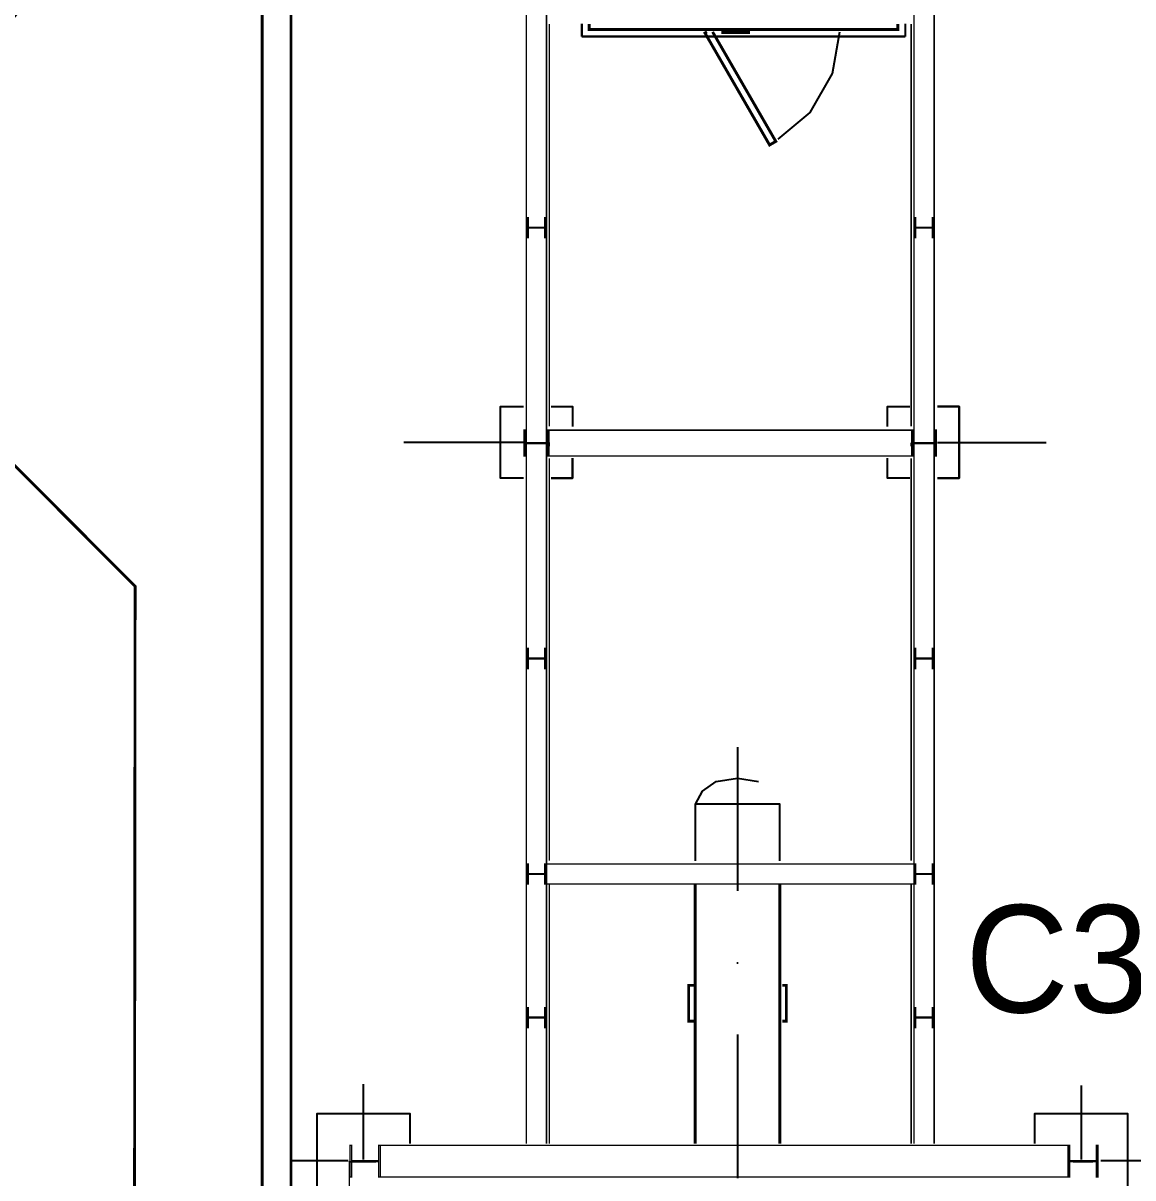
# Model space of a CAD drawing. Extents: x -57244 to 324435, y 15553 to 159369.
# Drawn here: x 174480 to 182210, y 123362 to 131402 of the extents above; entities that cross this region are included whole.
import ezdxf

# ---------------------------------------------------------------- set-up
doc = ezdxf.new("R2010")
doc.units = 0
doc.header["$LTSCALE"] = 2000
doc.header["$MEASUREMENT"] = 0
doc.linetypes.add('DASHDOT', pattern=[1, 0.5, -0.25, 0, -0.25])
doc.layers.add('BASE', color=253, linetype='CONTINUOUS')
doc.styles.add('TXT', font='TXT', dxfattribs={"height": 0.2})

msp = doc.modelspace()

# ---------------------------------------------------------------- linework, layer by layer
at = {"layer": 'BASE', "linetype": 'Continuous'}
for p, q in [((178372.6440535436, 131396.3737172004, 2650), (178372.6440535436, 131307.8737172005, 2650)), ((178372.6440535436, 131307.8737172005, 2709.999999999996), (178372.6440535436, 131396.3737172004, 2727.780000000002)), ((180622.6440535436, 131396.3737172004, 2650), (180622.6440535436, 131307.8737172005, 2650)), ((180622.6440535436, 131396.3737172004, 2727.780000000002), (180622.6440535436, 131307.8737172005, 2709.999999999996)), ((178372.6440535436, 131307.8737172005, 2709.999999999996), (180622.6440535436, 131307.8737172005, 2709.999999999996)), ((180622.6440535436, 131307.8737172005, 2650), (178372.6440535436, 131307.8737172005, 2650)), ((177964.564053544, 128232.8737172005), (177805.5840535424, 128232.8737172005)), ((178158.7640535421, 128232.8737172005), (178305.5840535424, 128232.8737172005)), ((180655.6640535404, 128232.8737172005), (180500.5840535435, 128232.8737172005)), ((180849.8640535384, 128232.8737172005), (181000.5840535435, 128232.8737172005))]:
    msp.add_line(p, q, dxfattribs=at)
at = {"layer": 'BASE', "linetype": 'DASHDOT'}
for p, q in [((177964.564053544, 128482.8737172005, 150), (177132.824053544, 128482.8737172005, 150)), ((180849.8640535384, 128482.8737172005, 150), (181605.064053541, 128482.8737172005, 150)), ((179455.6240535385, 126360.0337172005, 1660.639999999999), (179455.6240535385, 117194.8337172003, 778.760000000002)), ((176850.5840535435, 123489.5137172005, 150), (176850.5840535435, 124014.0937172001, 150)), ((181850.5840535435, 124004.7337172005, 150), (181850.5840535435, 123489.5137172005, 150)), ((176355.4440535415, 123482.8737172005, 150), (176743.8440535436, 123482.8737172005, 150)), ((181987.3440535433, 123482.8737172005, 150), (182699.5240535397, 123482.8737172005, 150))]:
    msp.add_line(p, q, dxfattribs=at)
at = {"layer": 'BASE', "linetype": 'Continuous', "extrusion": (-4.641179601822e-06, -2.505971003315237e-06, 0.9999999999860899), "const_width": 20, "elevation": 1800.868325062604}
msp.add_lwpolyline([(172390.3724150909, 134364.9182305349), (171218.2324151036, 133121.0582305526), (173747.992415076, 130737.1582305307), (176079.772415144, 133211.5782305465), (174855.872415157, 134364.9182305564)], dxfattribs=at)
at = {"layer": 'BASE', "linetype": 'Continuous'}
for points, const_width, elevation in [([(176345.5640535412, 134364.9137172003), (176345.5640535412, 115142.4137172003), (176145.5640535412, 115225.3137172003), (176145.5640535412, 134364.9137172003)], 20, 500.0599999999977), ([(176345.5640535412, 115142.4137172003), (176145.5640535412, 115225.3137172003), (176145.5640535412, 134364.9137172003)], 20, -100), ([(177992.3040535412, 128480.8737172004), (178125.5840535412, 128480.8737172004), (178125.5840535412, 134391.8737172004)], 10, 3866.999999999996), ([(178125.5840535412, 128480.8737172004), (178125.5840535412, 134391.8737172004), (178058.3440535412, 134391.8737172004)], 10, 3875.5), ([(180825.5840535412, 134391.8737172004), (180825.5840535412, 128480.8737172004)], 10, 4616.999999999996), ([(180825.5840535412, 128480.8737172004), (180825.5840535412, 134391.8737172004)], 10, 4741.499999999996), ([(173042.4640535412, 115749.1337172003), (175251.5640535412, 117954.3537172003), (175259.9040535412, 127481.3337172003), (168529.1640535412, 134223.8137172003), (165563.2840535412, 134226.4137172003)], 20, 1200.00000000016), ([(175259.9040535412, 127481.3337172003), (168529.1640535412, 134223.8137172003)], 20, 500), ([(177985.5840535412, 130036.9537172003), (177985.5840535412, 131424.1137172004)], 10, 3991.499999999996), ([(178145.5840535412, 128594.2937172003), (178145.5840535412, 131396.3737172004)], 10, 3088.5), ([(178145.5840535412, 128594.2937172003), (178145.5840535412, 131396.3737172004)], 10, 3250), ([(180572.6440535412, 131396.3737172004), (180572.6440535412, 131357.8737172002), (178422.6440535412, 131357.8737172002), (178422.6440535412, 131396.3737172004)], 20, 2650), ([(179296.2440535411, 131357.8737172002), (180572.6440535412, 131357.8737172002), (180572.6440535412, 131396.3737172004)], 20, 400.0000000000073), ([(180665.5840535412, 128594.2937172003), (180665.5840535412, 131396.3737172004)], 10, 3250), ([(180665.5840535412, 131396.3737172004), (180665.5840535412, 128594.2937172003)], 10, 3078.999999999996), ([(178422.6440535412, 131357.8737172002), (179240.7440535411, 131357.8737172002)], 20, 400), ([(179243.1840535443, 131340.8737172004), (179229.3440535444, 131332.8737172002), (179679.3440535444, 130553.4537172003), (179722.6440535444, 130578.4537172003), (179282.4440535443, 131340.8737172004)], 20, 2500.000000019281), ([(179342.6240535411, 131336.8737172004), (179542.6240535411, 131336.8737172004)], 20, 1650), ([(178020.044053542, 129975.1337172004), (177997.584053542, 129975.1337172004), (177997.584053542, 129907.8737172002), (177989.084053542, 129907.8737172002), (177989.084053542, 130047.8737172004), (177997.584053542, 130047.8737172004), (177997.584053542, 129980.6337172004), (178020.044053542, 129980.6337172004)], 10, 3875.520000005086), ([(178020.0440535412, 129975.1337172004), (177997.5840535412, 129975.1337172004)], 10, 3991.519999999997), ([(177985.5840535412, 128483.3137172003), (177985.5840535412, 129925.9737172003)], 10, 3991.499999999996), ([(180669.5840535412, 128480.8737172004), (180669.5840535412, 128567.8737172002), (178141.5840535412, 128567.8737172002)], 10, 3990.499999999996), ([(178141.5840535412, 128567.8737172002), (178141.5840535412, 128480.8737172004)], 10, 3838.5), ([(180669.5840535412, 128567.8737172002), (180669.5840535412, 128480.8737172004)], 10, 3838.5), ([(177992.3040535412, 128480.8737172004), (178052.8440535411, 128480.8737172004)], 10, 3991.499999999996), ([(178125.5840535412, 128480.8737172004), (178058.3440535412, 128480.8737172004)], 10, 3991.499999999996), ([(178131.0240535412, 128480.8737172004), (178145.5840535412, 128480.8737172004), (178145.5840535412, 128483.3137172003)], 10, 3250), ([(178145.5840535412, 128480.8737172004), (178131.0240535412, 128480.8737172004)], 10, 3078.999999999996), ([(178131.0240535412, 128480.8737172004), (178145.5840535412, 128480.8737172004)], 10, 3240.499999999996), ([(178145.5840535412, 128480.8737172004), (178145.5840535412, 128483.3137172003)], 10, 3088.5), ([(180711.1440535412, 128480.8737172004), (180683.4040535412, 128480.8737172004)], 10, 3088.5), ([(180683.4040535412, 128480.8737172004), (180711.1440535412, 128480.8737172004)], 10, 3250), ([(180752.8440535411, 128480.8737172004), (180711.1440535412, 128480.8737172004)], 10, 4625.5), ([(180758.3440535412, 128480.8737172004), (180825.5840535412, 128480.8737172004)], 10, 4625.5), ([(178052.8440535411, 128474.8737172004), (177985.5840535412, 128474.8737172004), (177985.5840535412, 127040.6737172003)], 10, 3991.499999999996), ([(177985.5840535412, 123600.4937172004), (177985.5840535412, 128474.8737172004), (178125.5840535412, 128474.8737172004), (178125.5840535412, 123600.4937172004)], 10, 4000), ([(177985.5840535412, 127040.6737172003), (177985.5840535412, 128474.8737172004)], 10, 3875.5), ([(178058.3440535412, 128474.8737172004), (178125.5840535412, 128474.8737172004), (178125.5840535412, 123600.4937172004)], 10, 3875.5), ([(178145.5840535412, 128455.5737172003), (178145.5840535412, 128474.8737172004), (178103.2840535412, 128474.8737172004)], 10, 3078.999999999996), ([(178145.5840535412, 128474.8737172004), (178103.2840535412, 128474.8737172004)], 10, 3240.499999999996), ([(178103.2840535412, 128474.8737172004), (178145.5840535412, 128474.8737172004), (178145.5840535412, 128455.5737172003)], 10, 3250), ([(178125.5840535412, 128474.8737172004), (178125.5840535412, 123600.4937172004)], 10, 3991.499999999996), ([(178141.5840535412, 128387.8737172004), (180669.5840535412, 128387.8737172004), (180669.5840535412, 128474.8737172004)], 10, 3990.499999999996), ([(178141.5840535412, 128474.8737172004), (178141.5840535412, 128387.8737172004)], 10, 3838.5), ([(180711.1440535412, 128474.8737172004), (180665.5840535411, 128474.8737172004), (180665.5840535411, 128455.5737172003)], 10, 3240.500000000004), ([(180665.5840535412, 128474.8737172004), (180665.5840535412, 128455.5737172003)], 10, 3088.5), ([(180665.5840535411, 128455.5737172003), (180665.5840535411, 128474.8737172004), (180711.1440535412, 128474.8737172004)], 10, 3250.000000000007), ([(180711.1440535412, 128474.8737172004), (180665.5840535411, 128474.8737172004), (180665.5840535411, 128455.5737172003)], 10, 3079.000000000004), ([(180685.5840535412, 123600.4937172004), (180685.5840535412, 128474.8737172004), (180825.5840535412, 128474.8737172004), (180825.5840535412, 123600.4937172004)], 10, 4616.999999999996), ([(180685.5840535412, 123600.4937172004), (180685.5840535412, 128474.8737172004), (180825.5840535412, 128474.8737172004), (180825.5840535412, 123600.4937172004)], 10, 4750), ([(180752.8440535411, 128474.8737172004), (180685.5840535412, 128474.8737172004), (180685.5840535412, 123600.4937172004)], 10, 4625.5), ([(180685.5840535412, 123600.4937172004), (180685.5840535412, 128474.8737172004), (180752.8440535411, 128474.8737172004)], 10, 4741.499999999996), ([(180825.5840535412, 123600.4937172004), (180825.5840535412, 128474.8737172004), (180758.3440535412, 128474.8737172004)], 10, 4625.5), ([(180825.5840535412, 128474.8737172004), (180825.5840535412, 123600.4937172004)], 10, 4741.499999999996), ([(180669.5840535412, 128387.8737172004), (178141.5840535412, 128387.8737172004)], 10, 3828.999999999996), ([(178145.5840535412, 125570.2737172003), (178145.5840535412, 128372.3537172003)], 10, 3250), ([(178145.5840535412, 128372.3537172003), (178145.5840535412, 125570.2737172003)], 10, 3078.999999999996), ([(180665.5840535412, 125570.2737172003), (180665.5840535412, 128372.3537172003)], 10, 3240.499999999996), ([(180665.5840535412, 125570.2737172003), (180665.5840535412, 128372.3537172003)], 10, 3088.5), ([(180665.5840535412, 125570.2737172003), (180665.5840535412, 128372.3537172003)], 10, 3250), ([(180665.5840535412, 128372.3537172003), (180665.5840535412, 125570.2737172003)], 10, 3078.999999999996), ([(178020.044053542, 126975.1337172004), (177997.584053542, 126975.1337172004), (177997.584053542, 126907.8737172002), (177989.084053542, 126907.8737172002), (177989.084053542, 127047.8737172004), (177997.584053542, 127047.8737172004), (177997.584053542, 126980.6337172004), (178020.044053542, 126980.6337172004)], 10, 3875.520000005086), ([(177997.5840535412, 126975.1337172004), (178020.0440535412, 126975.1337172004)], 10, 3991.519999999997), ([(177985.5840535412, 125542.5337172003), (177985.5840535412, 126929.6937172003)], 10, 3875.5), ([(177985.5840535412, 125542.5337172003), (177985.5840535412, 126929.6937172003)], 10, 3991.499999999996), ([(179608.5040535411, 125964.8937172003), (179608.5040535411, 125964.8737172004)], 20, 1550.139999999999), ([(179645.5040535411, 125964.8737172004), (179645.5040535411, 125964.8937172003)], 20, 1513.139999999999), ([(179715.0240535412, 125964.8737172004), (179715.0240535412, 125964.8937172003)], 20, 1432.900000000001), ([(179731.1240535411, 125964.8937172003), (179731.1240535411, 125964.8737172004)], 20, 1372.819999999996), ([(178020.0440535412, 125475.1337172004), (177997.5840535412, 125475.1337172004), (177997.5840535412, 125407.8737172002), (177989.0840535412, 125407.8737172002), (177989.0840535412, 125547.8737172002), (177997.5840535412, 125547.8737172002), (177997.5840535412, 125480.6337172003), (178020.0440535412, 125480.6337172003)], 10, 3250), ([(178020.044053542, 125475.1337172004), (177997.584053542, 125475.1337172004), (177997.584053542, 125407.8737172002), (177989.084053542, 125407.8737172002), (177989.084053542, 125547.8737172002), (177997.584053542, 125547.8737172002), (177997.584053542, 125480.6337172003), (178020.044053542, 125480.6337172003)], 10, 3875.520000005086), ([(180683.4040535412, 125547.8737172002), (178122.5840535412, 125547.8737172002)], 10, 3875.5), ([(180683.4040535412, 125407.8737172002), (178122.5840535412, 125407.8737172002), (178122.5840535412, 125547.8737172002), (180683.4040535412, 125547.8737172002)], 10, 4000), ([(180683.4040535412, 125547.8737172002), (178122.5840535412, 125547.8737172002), (178122.5840535412, 125480.6337172003)], 10, 3991.499999999996), ([(180683.4040535412, 125407.8737172002), (178122.5840535412, 125407.8737172002), (178122.5840535412, 125547.8737172002)], 10, 3866.999999999996), ([(178125.5840535412, 125407.8737172002), (178125.5840535412, 125547.8737172002)], 10, 4000.02), ([(177985.5840535412, 125431.5537172003), (177985.5840535412, 124543.7737172003)], 10, 3875.5), ([(177985.5840535412, 125431.5537172003), (177985.5840535412, 124543.7737172003)], 10, 3991.499999999996), ([(177997.5840535412, 125475.1337172004), (178020.0440535412, 125475.1337172004)], 10, 3991.519999999997), ([(178122.5840535412, 125480.6337172003), (178122.5840535412, 125475.1337172004)], 10, 3991.519999999997), ([(178122.5840535412, 125475.1337172004), (178122.5840535412, 125480.6337172003)], 10, 3875.52), ([(178122.5840535412, 125475.1337172004), (178122.5840535412, 125407.8737172002)], 10, 3991.499999999996), ([(180683.4040535412, 125407.8737172002), (178122.5840535412, 125407.8737172002)], 10, 3875.5), ([(178145.5840535412, 123600.4937172004), (178145.5840535412, 125403.8137172003)], 10, 3078.999999999996), ([(178145.5840535412, 125403.8137172003), (178145.5840535412, 123600.4937172004)], 10, 3250), ([(179160.6440535412, 123600.4937172004), (179160.6440535412, 125403.8137172003)], 20, 1300), ([(179750.6440535412, 125403.8137172003), (179750.6440535412, 123600.4937172004)], 20, 1300), ([(180665.5840535412, 125403.8137172003), (180665.5840535412, 123600.4937172004)], 10, 3078.999999999996), ([(180665.5840535412, 123600.4937172004), (180665.5840535412, 125403.8137172003)], 10, 3250), ([(180665.5840535412, 123600.4937172004), (180665.5840535412, 125403.8137172003)], 10, 3240.499999999996), ([(180665.5840535412, 123600.4937172004), (180665.5840535412, 125403.8137172003)], 10, 3088.5), ([(179157.5240535412, 124452.8937172003), (179115.6440535412, 124452.8937172003), (179115.6440535412, 124702.8737172004), (179157.5240535412, 124702.8737172004)], 20, 600), ([(179157.5240535412, 124452.8937172003), (179115.6440535412, 124452.8937172003), (179115.6440535412, 124702.8737172004), (179157.5240535412, 124702.8737172004)], 20, 600), ([(179767.8840535411, 124702.8737172004), (179795.6440535412, 124702.8737172004), (179795.6440535412, 124452.8937172003), (179767.8840535411, 124452.8937172003)], 20, 600), ([(179767.8840535411, 124702.8737172004), (179795.6440535412, 124702.8737172004), (179795.6440535412, 124452.8937172003), (179767.8840535411, 124452.8937172003)], 20, 600), ([(178020.044053542, 124475.1337172004), (177997.584053542, 124475.1337172004), (177997.584053542, 124407.8737172002), (177989.084053542, 124407.8737172002), (177989.084053542, 124547.8737172002), (177997.584053542, 124547.8737172002), (177997.584053542, 124480.6337172003), (178020.044053542, 124480.6337172003)], 10, 3875.520000005086), ([(178020.0440535412, 124480.6337172003), (177997.5840535412, 124480.6337172003), (177997.5840535412, 124547.8737172002), (177989.0840535412, 124547.8737172002), (177989.0840535412, 124407.8737172002), (177997.5840535412, 124407.8737172002), (177997.5840535412, 124475.1337172004), (178020.0440535412, 124475.1337172004)], 10, 3250), ([(177997.5840535412, 124475.1337172004), (178020.0440535412, 124475.1337172004)], 10, 3991.519999999997), ([(177985.5840535412, 123600.4937172004), (177985.5840535412, 124432.7937172003)], 10, 3991.499999999996), ([(177985.5840535412, 124432.7937172003), (177985.5840535412, 123600.4937172004)], 10, 3875.5), ([(176967.5840535412, 123587.8737172004), (176967.5840535412, 123367.8737172002)], 10, 7800.02), ([(176967.5840535411, 123481.3737172002), (176967.5840535411, 123587.8737172004), (181757.5840535411, 123587.8737172004), (181757.5840535411, 123481.3737172002)], 10, 7601.000000000004), ([(176967.5840535412, 123587.8737172004), (176967.5840535412, 123481.3737172002)], 10, 7789.02), ([(176967.5840535412, 123367.8737172002), (176967.5840535412, 123587.8737172004)], 10, 7590.019999999997), ([(181757.5840535412, 123587.8737172004), (181757.5840535412, 123367.8737172002)], 10, 7800.02), ([(176859.0840535412, 123473.8737172004), (176752.5840535412, 123473.8737172004), (176752.5840535412, 120480.8937172004), (176859.0840535412, 120480.8937172004)], 10, 6851), ([(176752.5840535412, 120480.8937172004), (176752.5840535412, 123473.8737172004), (176859.0840535412, 123473.8737172004)], 10, 7039), ([(176965.8040535412, 120480.8937172004), (176752.5840535412, 120480.8937172004), (176752.5840535412, 123473.8737172004), (176938.0640535412, 123473.8737172004)], 10, 7050), ([(176938.0640535412, 123473.8737172004), (176866.0840535412, 123473.8737172004)], 10, 6851), ([(176967.5840535412, 123367.8737172002), (176967.5840535412, 123474.3737172004)], 10, 7789.02), ([(176967.5840535412, 123474.3737172004), (176967.5840535412, 123367.8737172002)], 10, 7601), ([(181757.5840535412, 123474.3737172004), (181757.5840535412, 123378.5537172003)], 10, 7789), ([(181793.1440535412, 123473.8737172004), (181859.0840535412, 123473.8737172004)], 10, 7039), ([(181931.8640535411, 123473.8737172004), (181793.1440535412, 123473.8737172004)], 10, 7050), ([(181793.1440535412, 123473.8737172004), (181859.0840535412, 123473.8737172004)], 10, 6851), ([(181931.8640535411, 123473.8737172004), (181866.0840535412, 123473.8737172004)], 10, 6851), ([(176967.5840535412, 123367.8737172002), (181737.6440535412, 123367.8737172002)], 10, 7789)]:
    msp.add_lwpolyline(points, dxfattribs=dict(at, const_width=const_width, elevation=elevation))
at = {"layer": 'BASE', "linetype": 'Continuous', "const_width": 10}
for points, elevation in [([(177985.5840535412, 134391.8737172004), (178125.5840535412, 134391.8737172004), (178125.5840535412, 128480.8737172004), (177985.5840535412, 128480.8737172004)], 4000), ([(180825.5840535412, 134391.8737172004), (180825.5840535412, 128480.8737172004), (180685.5840535412, 128480.8737172004), (180685.5840535412, 134391.8737172004)], 4750), ([(178122.0840535412, 130047.8737172004), (178122.0840535412, 129907.8737172002), (178113.5840535412, 129907.8737172002), (178113.5840535412, 129975.1337172004), (177997.5840535412, 129975.1337172004), (177997.5840535412, 129907.8737172002), (177989.0840535412, 129907.8737172002), (177989.0840535412, 130047.8737172004), (177997.5840535412, 130047.8737172004), (177997.5840535412, 129980.6337172004), (178113.5840535412, 129980.6337172004), (178113.5840535412, 130047.8737172004)], 4000), ([(180813.5840535412, 130047.8737172004), (180822.0840535412, 130047.8737172004), (180822.0840535412, 129907.8737172002), (180813.5840535412, 129907.8737172002), (180813.5840535412, 129975.1337172004), (180697.5840535412, 129975.1337172004), (180697.5840535412, 129907.8737172002), (180689.0840535412, 129907.8737172002), (180689.0840535412, 130047.8737172004), (180697.5840535412, 130047.8737172004), (180697.5840535412, 129980.6337172004), (180813.5840535412, 129980.6337172004)], 4750), ([(177979.5840535411, 128567.8737172002), (177979.5840535411, 128480.8737172004), (178131.5840535411, 128480.8737172004), (178131.5840535411, 128567.8737172002), (178141.0840535411, 128567.8737172002), (178141.0840535411, 128387.8737172004), (178131.5840535411, 128387.8737172004), (178131.5840535411, 128474.8737172004), (177979.5840535411, 128474.8737172004), (177979.5840535411, 128387.8737172004), (177970.0840535411, 128387.8737172004), (177970.0840535411, 128567.8737172002)], 4000.000000000007), ([(178141.5840535412, 128387.8737172004), (178141.5840535412, 128567.8737172002), (180669.5840535412, 128567.8737172002), (180669.5840535412, 128387.8737172004)], 4000), ([(180670.0840535412, 128387.8737172004), (180679.5840535412, 128387.8737172004), (180679.5840535412, 128474.8737172004), (180831.5840535412, 128474.8737172004), (180831.5840535412, 128387.8737172004), (180841.0840535412, 128387.8737172004), (180841.0840535412, 128567.8737172002), (180831.5840535412, 128567.8737172002), (180831.5840535412, 128480.8737172004), (180679.5840535412, 128480.8737172004), (180679.5840535412, 128567.8737172002), (180670.0840535412, 128567.8737172002)], 4750), ([(177989.0840535412, 126907.8737172002), (177989.0840535412, 127047.8737172004), (177997.5840535412, 127047.8737172004), (177997.5840535412, 126980.6337172004), (178113.5840535412, 126980.6337172004), (178113.5840535412, 127047.8737172004), (178122.0840535412, 127047.8737172004), (178122.0840535412, 126907.8737172002), (178113.5840535412, 126907.8737172002), (178113.5840535412, 126975.1337172004), (177997.5840535412, 126975.1337172004), (177997.5840535412, 126907.8737172002)], 4000), ([(180813.5840535412, 126907.8737172002), (180822.0840535412, 126907.8737172002), (180822.0840535412, 127047.8737172004), (180813.5840535412, 127047.8737172004), (180813.5840535412, 126980.6337172004), (180697.5840535412, 126980.6337172004), (180697.5840535412, 127047.8737172004), (180689.0840535412, 127047.8737172004), (180689.0840535412, 126907.8737172002), (180697.5840535412, 126907.8737172002), (180697.5840535412, 126975.1337172004), (180813.5840535412, 126975.1337172004)], 4750), ([(178113.5840535412, 125475.1337172004), (178113.5840535412, 125407.8737172002), (178122.0840535412, 125407.8737172002), (178122.0840535412, 125547.8737172002), (178113.5840535412, 125547.8737172002), (178113.5840535412, 125480.6337172003), (177997.5840535412, 125480.6337172003), (177997.5840535412, 125547.8737172002), (177989.0840535412, 125547.8737172002), (177989.0840535412, 125407.8737172002), (177997.5840535412, 125407.8737172002), (177997.5840535412, 125475.1337172004)], 4000), ([(180813.5840535412, 125475.1337172004), (180813.5840535412, 125407.8737172002), (180822.0840535412, 125407.8737172002), (180822.0840535412, 125547.8737172002), (180813.5840535412, 125547.8737172002), (180813.5840535412, 125480.6337172003), (180697.5840535412, 125480.6337172003), (180697.5840535412, 125547.8737172002), (180689.0840535412, 125547.8737172002), (180689.0840535412, 125407.8737172002), (180697.5840535412, 125407.8737172002), (180697.5840535412, 125475.1337172004)], 4750), ([(178122.0840535412, 124407.8737172002), (178122.0840535412, 124547.8737172002), (178113.5840535412, 124547.8737172002), (178113.5840535412, 124480.6337172003), (177997.5840535412, 124480.6337172003), (177997.5840535412, 124547.8737172002), (177989.0840535412, 124547.8737172002), (177989.0840535412, 124407.8737172002), (177997.5840535412, 124407.8737172002), (177997.5840535412, 124475.1337172004), (178113.5840535412, 124475.1337172004), (178113.5840535412, 124407.8737172002)], 4000), ([(180813.5840535412, 124547.8737172002), (180813.5840535412, 124480.6337172003), (180697.5840535412, 124480.6337172003), (180697.5840535412, 124547.8737172002), (180689.0840535412, 124547.8737172002), (180689.0840535412, 124407.8737172002), (180697.5840535412, 124407.8737172002), (180697.5840535412, 124475.1337172004), (180813.5840535412, 124475.1337172004), (180813.5840535412, 124407.8737172002), (180822.0840535412, 124407.8737172002), (180822.0840535412, 124547.8737172002)], 4750), ([(176768.5840535412, 123587.8737172004), (176757.5840535412, 123587.8737172004), (176757.5840535412, 123367.8737172002), (176768.5840535412, 123367.8737172002), (176768.5840535412, 123474.3737172004), (176956.5840535412, 123474.3737172004), (176956.5840535412, 123367.8737172002), (176967.5840535412, 123367.8737172002), (176967.5840535412, 123587.8737172004), (176956.5840535412, 123587.8737172004), (176956.5840535412, 123481.3737172002), (176768.5840535412, 123481.3737172002)], 7800), ([(181757.5840535411, 123587.8737172004), (181757.5840535411, 123367.8737172002), (176967.5840535411, 123367.8737172002), (176967.5840535411, 123587.8737172004)], 7800.000000000007), ([(181768.5840535412, 123474.3737172004), (181768.5840535412, 123367.8737172002), (181757.5840535412, 123367.8737172002), (181757.5840535412, 123587.8737172004), (181768.5840535412, 123587.8737172004), (181768.5840535412, 123481.3737172002), (181956.5840535412, 123481.3737172002), (181956.5840535412, 123587.8737172004), (181967.5840535412, 123587.8737172004), (181967.5840535412, 123367.8737172002), (181956.5840535412, 123367.8737172002), (181956.5840535412, 123474.3737172004)], 7800)]:
    msp.add_lwpolyline(points, close=True, dxfattribs=dict(at, elevation=elevation))
at = {"layer": 'BASE', "linetype": 'Continuous'}
for points, elevation in [([(179740.1240535438, 130593.1537172003), (179962.0640535438, 130779.3737172004), (180118.3640535438, 131050.0737172003), (180169.6240535438, 131340.8737172004)], 400.0000000146902), ([(177964.5640535411, 128232.8737172002), (177805.5840535411, 128232.8737172002), (177805.5840535411, 128732.8737172002), (177964.5640535411, 128732.8737172002)], 150.0000000000073), ([(177964.5640535411, 128232.8737172002), (177805.5840535411, 128232.8737172002), (177805.5840535411, 128732.8737172002), (177964.5640535411, 128732.8737172002)], 150.0000000000073), ([(178158.7640535411, 128732.8737172002), (178305.5840535412, 128732.8737172002), (178305.5840535412, 128594.2937172003)], 150), ([(178158.7640535411, 128732.8737172002), (178305.5840535412, 128732.8737172002), (178305.5840535412, 128594.2937172003)], 150), ([(180500.5840535412, 128594.2937172003), (180500.5840535412, 128732.8737172002), (180655.6640535412, 128732.8737172002)], 150), ([(180500.5840535412, 128594.2937172003), (180500.5840535412, 128732.8737172002), (180655.6640535412, 128732.8737172002)], 150), ([(180849.8640535412, 128232.8737172002), (181000.5840535412, 128232.8737172002), (181000.5840535412, 128732.8737172002), (180849.8640535412, 128732.8737172002)], 150), ([(180849.8640535412, 128732.8737172002), (181000.5840535412, 128732.8737172002), (181000.5840535412, 128232.8737172002), (180849.8640535412, 128232.8737172002)], 150), ([(178305.5840535412, 128372.3537172003), (178305.5840535412, 128232.8737172002), (178158.7640535411, 128232.8737172002)], 150), ([(178158.7640535411, 128232.8737172002), (178305.5840535412, 128232.8737172002), (178305.5840535412, 128372.3537172003)], 150), ([(180655.6640535412, 128232.8737172002), (180500.5840535411, 128232.8737172002), (180500.5840535411, 128372.3537172003)], 150.0000000000073), ([(180655.6640535412, 128232.8737172002), (180500.5840535411, 128232.8737172002), (180500.5840535411, 128372.3537172003)], 150.0000000000073), ([(177175.5840535412, 123600.4937172004), (177175.5840535412, 123807.8737172002), (176525.5840535412, 123807.8737172002), (176525.5840535412, 123157.8737172002), (176743.8440535412, 123157.8737172002)], 150), ([(177175.5840535412, 123600.4937172004), (177175.5840535412, 123807.8737172002), (176525.5840535412, 123807.8737172002), (176525.5840535412, 123157.8737172002), (176743.8440535412, 123157.8737172002)], 150), ([(181987.3440535412, 123157.8737172002), (182175.5840535412, 123157.8737172002), (182175.5840535412, 123807.8737172002), (181525.5840535412, 123807.8737172002), (181525.5840535412, 123600.4937172004)], 150), ([(181987.3440535412, 123157.8737172002), (182175.5840535412, 123157.8737172002), (182175.5840535412, 123807.8737172002), (181525.5840535412, 123807.8737172002), (181525.5840535412, 123600.4937172004)], 150)]:
    msp.add_lwpolyline(points, dxfattribs=dict(at, elevation=elevation))
at = {"layer": 'BASE', "linetype": 'Continuous', "extrusion": (0.5680350568520506, 0.8230043585468353, 0), "const_width": 20, "elevation": 205818.8172551151}
msp.add_lwpolyline([(-76173.13303601788, 1299.999999999916), (-76289.14700241835, 1378.959999999915), (-76289.14700241835, 1221.059999999914)], close=True, dxfattribs=at)
at = {"layer": 'BASE', "linetype": 'Continuous', "extrusion": (0.878159623830392, 0.4783677195150868, 0), "const_width": 20, "elevation": 218104.6410123643}
msp.add_lwpolyline([(24734.28906434731, 1378.959999999882), (24647.49391010479, 1276.519999999879)], dxfattribs=at)
at = {"layer": 'BASE', "linetype": 'Continuous', "extrusion": (-0.878159623830392, -0.4783677195150868, 0), "const_width": 20, "elevation": -218104.6410123645}
msp.add_lwpolyline([(-24647.49391010504, 1252.379999999868), (-24734.28906434754, 1221.059999999869)], dxfattribs=at)
at = {"layer": 'BASE', "linetype": 'Continuous', "extrusion": (0, 1, 7.746740917079219e-14), "const_width": 20, "elevation": 125964.8937172004}
msp.add_lwpolyline([(-179240.7440535411, 1484.259999990244), (-179187.2840535412, 1422.559999990239), (-179163.6440535412, 1258.019999990242)], dxfattribs=at)
at = {"layer": 'BASE', "linetype": 'Continuous', "extrusion": (-8.046196278956024e-05, -0.9999999784686979, 0.000191281144628823), "const_width": 20, "elevation": -125979.0233259912}
msp.add_lwpolyline([(179563.5280910832, 1584.457440396444), (179445.508089856, 1619.097441771947), (179286.0080903724, 1572.277440173613), (179258.3680904619, 1540.377440331831)], dxfattribs=at)
at = {"layer": 'BASE', "linetype": 'Continuous', "extrusion": (9.33931691901884e-05, 0.9999999941732973, 5.413983203379459e-05), "const_width": 20, "elevation": 125981.6979716783}
msp.add_lwpolyline([(-179561.8990116157, 1032.579373424435), (-179526.9790117679, 1010.139373633877), (-179360.759010625, 1010.139373391537), (-179284.3790109582, 1059.219373705817)], dxfattribs=at)
at = {"layer": 'BASE', "linetype": 'Continuous', "extrusion": (0, 1, 0), "const_width": 20, "elevation": 125964.8737172004}
for points in [[(-179615.1240535411, 1548.179999999997), (-179684.6440535412, 1467.939999999999)], [(-179712.3840535411, 1180.860000000001), (-179740.1240535411, 1241.599999999999)]]:
    msp.add_lwpolyline(points, dxfattribs=at)
at = {"layer": 'BASE', "linetype": 'Continuous', "extrusion": (0, -1, 0), "const_width": 20, "elevation": -125964.8737172004}
for points in [[(179629.1640535412, 1075.059999999998), (179678.5840535412, 1106.82), (179684.6440535412, 1120.099999999999)], [(179740.1240535411, 1310.179999999997), (179723.9840535411, 1422.559999999998), (179712.3840535411, 1435.919999999998)]]:
    msp.add_lwpolyline(points, dxfattribs=at)
at = {"layer": 'BASE', "linetype": 'Continuous', "extrusion": (1, 0, 0), "const_width": 10, "elevation": 178125.5840535412}
for points in [[(125407.8737172002, 3867.019999999997), (125407.8737172002, 3875.52)], [(125407.8737172002, 4000.02), (125407.8737172002, 3991.519999999997)]]:
    msp.add_lwpolyline(points, dxfattribs=at)
at = {"layer": 'BASE', "linetype": 'Continuous', "const_width": 20}
for points in [[(179115.6440535412, 124452.8937172003), (179157.5240535412, 124452.8937172003)], [(179767.8840535411, 124452.8937172003), (179795.6440535412, 124452.8937172003)]]:
    msp.add_lwpolyline(points, dxfattribs=at)
at = {"layer": 'BASE', "linetype": 'Continuous'}
for points in [[(179232.6840535432, 125964.8937172003, 1106.82), (179163.644053541, 125964.8937172003, 1258.02), (179212.6640535411, 126054.8737172002, 1378.959999999999), (179308.1440535417, 126120.7737172002, 1300), (179455.6440535394, 126144.8737172004, 1300), (179603.1240535419, 126120.7737172002, 1300)], [(179750.6440535406, 125570.2737172005, 1300), (179750.6440535406, 125964.8937172003, 1300), (179711.1040535426, 125964.8937172003, 1447.499999999996), (179603.1440535429, 125964.8937172003, 1555.48), (179455.6440535394, 125964.8937172003, 1595), (179308.1440535417, 125964.8937172003, 1555.48), (179200.1640535411, 125964.8937172003, 1447.499999999996), (179160.6440535441, 125964.8937172003, 1300), (179160.6440535441, 125570.2737172005, 1300)]]:
    msp.add_polyline3d(points, dxfattribs=at)

# ---------------------------------------------------------------- texts
at = {"layer": 'BASE', "linetype": 'Continuous', "style": 'TXT'}
msp.add_text('C301E', height=747.5, dxfattribs=at).set_placement((181041.7640535437, 124514.0337172002, -5))

doc.saveas('drawing.dxf')
